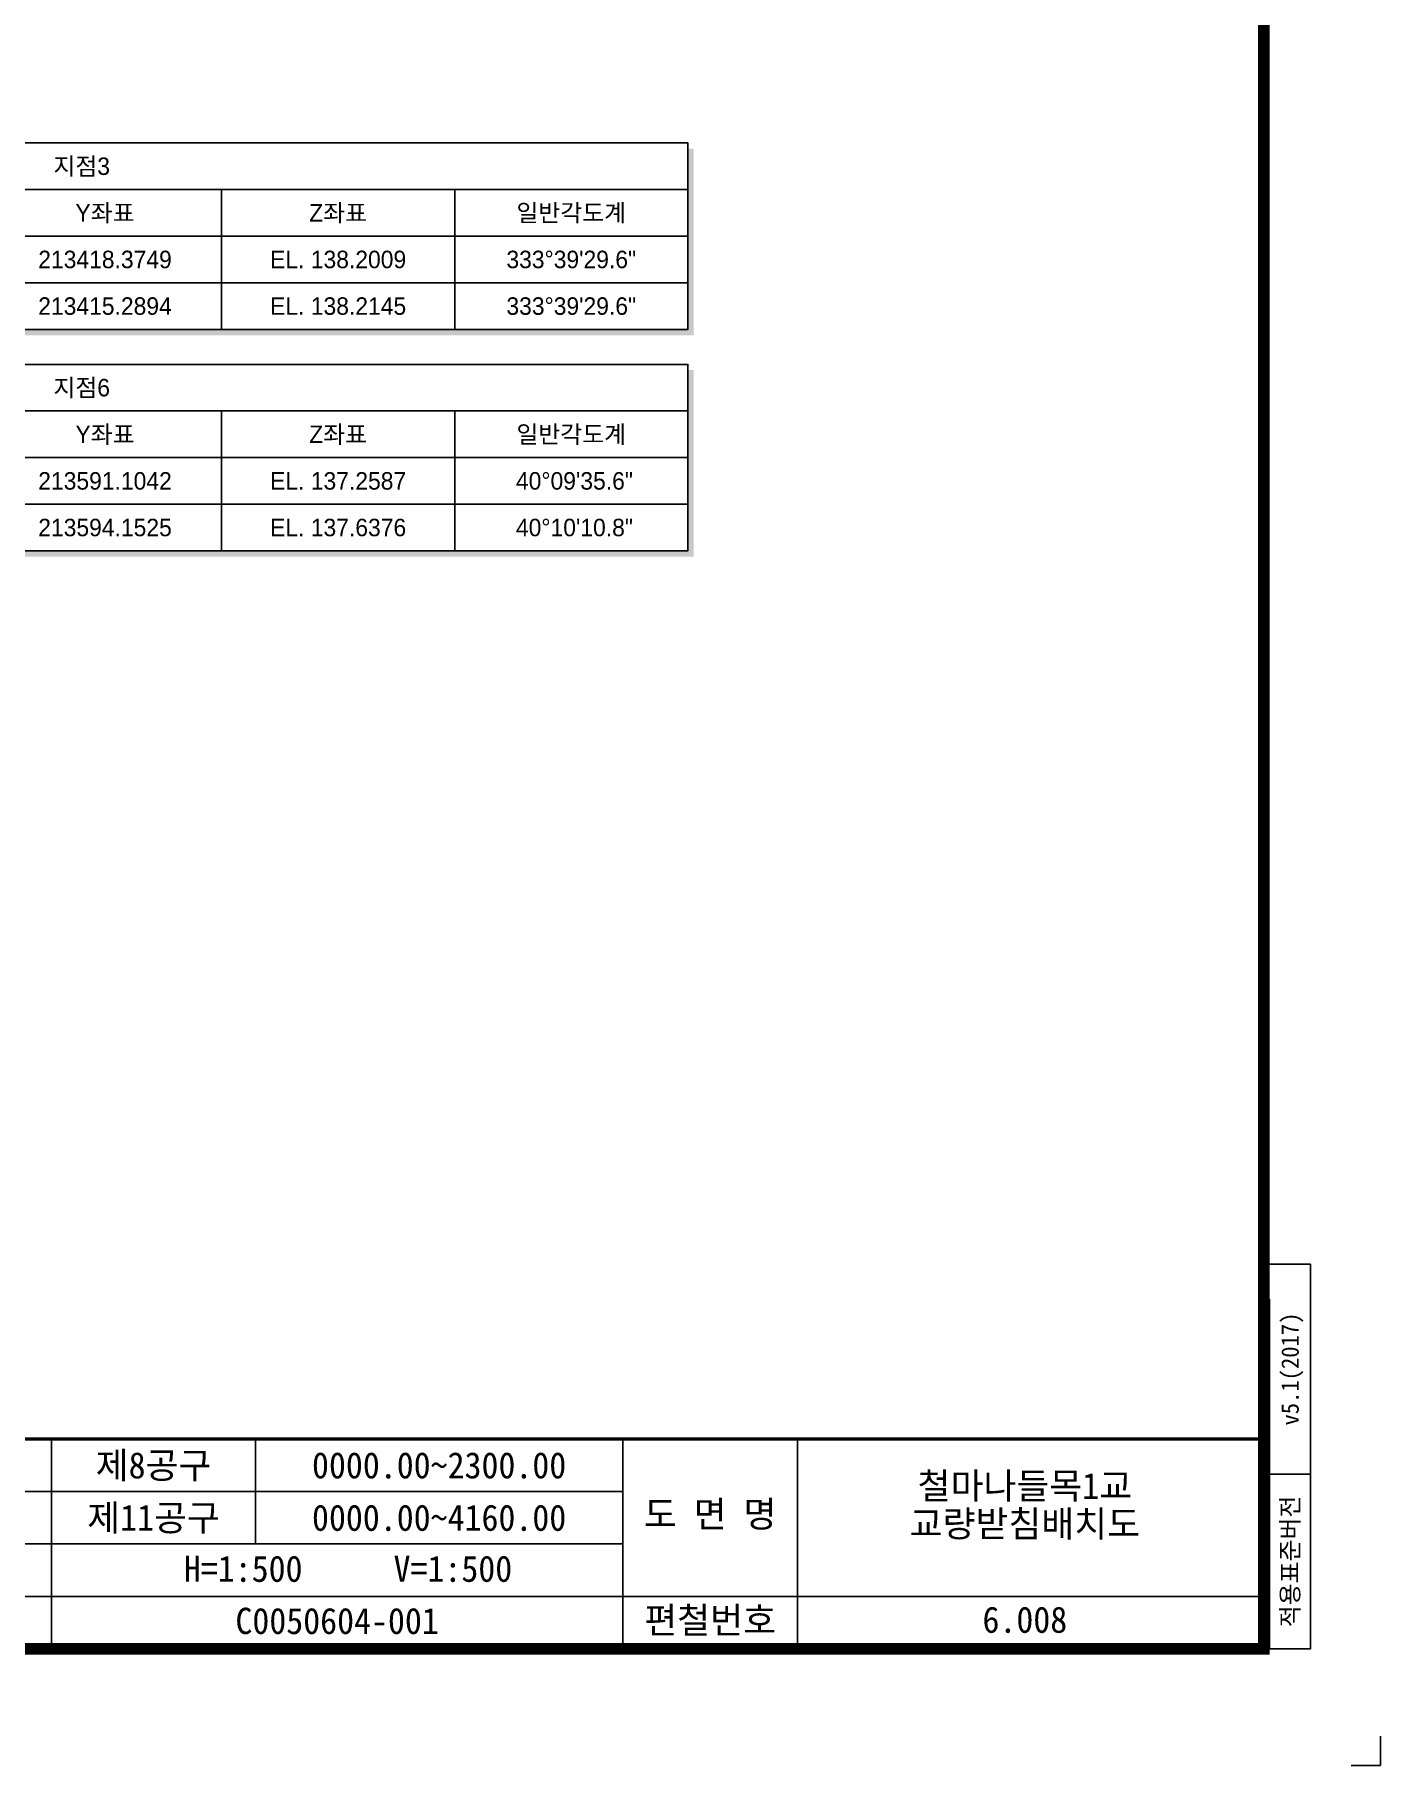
# Model space of a CAD drawing. Header units: feet. Extents: x 0 to 420500, y 0 to 297000.
# Drawn here: x 305048 to 420500, y 0 to 148500 of the extents above; entities that cross this region are included whole.
import ezdxf
from ezdxf.enums import TextEntityAlignment as Align

# ---------------------------------------------------------------- set-up
doc = ezdxf.new("R2010")
doc.units = ezdxf.units.FT
doc.header["$LTSCALE"] = 2750
doc.header["$MEASUREMENT"] = 0
for name, color, linetype in [('CS-TABL-LIN1', 4, 'CONTINUOUS'), ('CS-TABL-LIN2', 1, 'CONTINUOUS'), ('CS-TABL-TEX1', 6, 'CONTINUOUS'), ('CS-TABL-TEX2', 3, 'CONTINUOUS'), ('CX-BORD-LIN1', 4, 'CONTINUOUS'), ('CX-BORD-LIN2', 3, 'CONTINUOUS'), ('CX-BORD-TEX2', 7, 'CONTINUOUS'), ('CX-BORD-TEX3', 6, 'CONTINUOUS'), ('CX-MISC', 2, 'CONTINUOUS')]:
    doc.layers.add(name, color=color, linetype=linetype)
doc.styles.add('A_STANDARD', font='')
doc.styles.add('TB_TEXT', font='')
doc.styles.add('TB_WBTXT', font='')
doc.styles.add('TB_WMTXT', font='')
doc.styles.get('A_STANDARD').set_extended_font_data('Dotum')
doc.styles.get('TB_TEXT').set_extended_font_data('DotumChe')
doc.styles.get('TB_WBTXT').set_extended_font_data('Dotum')
doc.styles.get('TB_WMTXT').set_extended_font_data('DotumChe')

# ---------------------------------------------------------------- blocks, each defined once
blk = doc.blocks.new('CXBLKA1-KHCA')
at = {"layer": 'CX-BORD-LIN1', "const_width": 2}
blk.add_lwpolyline([(796, 0), (0, 0), (0, 554), (796, 554)], close=True, dxfattribs=at)
at = {"layer": 'CX-BORD-LIN1'}
for points, const_width in [([(796, 36), (0, 36)], 0.6), ([(686, 0), (686, 36)], 0.3)]:
    blk.add_lwpolyline(points, dxfattribs=dict(at, const_width=const_width))
at = {"layer": 'CX-BORD-LIN2'}
for p, q in [((804, 66.03), (796, 66.03)), ((804, 66.03), (804, 0)), ((797, 60), (797, 0)), ((804, 30), (796, 30)), ((804, 0), (797, 0))]:
    blk.add_line(p, q, dxfattribs=at)
at = {"layer": 'CX-BORD-LIN2', "const_width": 0.3}
for points in [[(588, 0), (588, 36)], [(623, 18), (623, 36)], [(716, 0), (716, 36)], [(686, 27), (558, 27)], [(686, 18), (558, 18)], [(796, 9), (558, 9)]]:
    blk.add_lwpolyline(points, dxfattribs=at)
at = {"layer": 'CX-MISC'}
blk.add_lwpolyline([(811, -20), (816, -20), (816, -15)], dxfattribs=at)
at = {"layer": 'CX-BORD-LIN1', "style": 'TB_TEXT'}
for tag, height, p in [('TR_RNUM5', 3, (285.11, 32.64)), ('TR_RDAT5', 3.5, (317.5, 33)), ('TR_DGN5', 3.5, (451.12, 33)), ('TR_CHK5', 3.5, (491.12, 33)), ('TR_APP5', 3.5, (531.12, 33)), ('TR_RNUM4', 3, (285.11, 26.64)), ('TR_RDAT4', 3.5, (317.5, 27)), ('TR_DGN4', 3.5, (451.12, 27)), ('TR_CHK4', 3.5, (491.12, 27)), ('TR_APP4', 3.5, (531.12, 27)), ('TR_RNUM3', 3, (285.11, 20.64)), ('TR_RDAT3', 3.5, (317.5, 21)), ('TR_DGN3', 3.5, (451.12, 21)), ('TR_CHK3', 3.5, (491.12, 21)), ('TR_APP3', 3.5, (531.12, 21)), ('TR_RNUM2', 3, (285.11, 14.64)), ('TR_RDAT2', 3.5, (317.5, 15)), ('TR_DGN2', 3.5, (451.12, 15)), ('TR_CHK2', 3.5, (491.12, 15)), ('TR_APP2', 3.5, (531.12, 15)), ('TR_RNUM1', 3, (285.11, 8.64)), ('TR_RDAT1', 3.5, (317.5, 9)), ('TR_DGN1', 3.5, (451.12, 9)), ('TR_CHK1', 3.5, (491.12, 9)), ('TR_APP1', 3.5, (531.12, 9))]:
    blk.add_attdef(tag, text='', height=height, dxfattribs=at).set_placement(p, align=Align.MIDDLE_CENTER)
for tag, p in [('TR_RCON5', (342.3, 33)), ('TR_RCON4', (342.3, 27)), ('TR_RCON3', (342.3, 21)), ('TR_RCON2', (342.3, 15)), ('TR_RCON1', (342.3, 9))]:
    blk.add_attdef(tag, text='', height=3.5, dxfattribs=at).set_placement(p, align=Align.MIDDLE_LEFT)
at = {"layer": 'CX-BORD-LIN2', "style": 'TB_TEXT'}
blk.add_text('적용표준버전', height=3, rotation=90, dxfattribs=at).set_placement((800.5, 15), align=Align.MIDDLE_CENTER)
blk.add_attdef('TD_VERSION', text='', height=3, rotation=90, dxfattribs=at).set_placement((800.5, 48.01), align=Align.MIDDLE_CENTER)
at = {"layer": 'CX-BORD-TEX2', "style": 'TB_WMTXT'}
for tag, height, p in [('TB_CNAME', 5, (15.34, 531.83)), ('TB_CSCOP', 4, (16.63, 523.83))]:
    blk.add_attdef(tag, text='', height=height, dxfattribs=at).set_placement(p, align=Align.BOTTOM_LEFT)
at = {"layer": 'CX-BORD-TEX2', "style": 'TB_WBTXT'}
for tag, height, p in [('TB_MTITIL', 10, (398, 533.33)), ('TB_STITL', 7, (398, 518.33))]:
    blk.add_attdef(tag, text='', height=height, dxfattribs=at).set_placement(p, align=Align.MIDDLE_CENTER)
at = {"layer": 'CX-BORD-TEX3', "style": 'TB_TEXT'}
for s, p in [('도 면 명', (701, 23.19)), ('편철번호', (701, 5))]:
    blk.add_text(s, height=4.5, dxfattribs=at).set_placement(p, align=Align.MIDDLE)
for tag, height, p in [('TD_LNDST', 4.5, (215, 31.5)), ('TD_DSECT', 4.5, (605.5, 31.5)), ('TD_DDIST', 4.5, (654.5, 31.5)), ('TD_DNAME_TOP', 4.5, (755, 27.96)), ('TD_CSECT', 4.5, (605.5, 22.5)), ('TD_CDIST', 4.5, (654.5, 22.5)), ('TD_DNAME_MAIN', 4.5, (755, 21.47)), ('TD_CCOMP', 4.5, (215, 13.59)), ('TD_HSCAL', 4.5, (620.88, 13.75)), ('TD_VSCAL', 4.5, (656.86, 13.75)), ('TD_DNAME_BOT', 3, (755, 15.25)), ('TD_FIELD', 4.5, (180, 5.13)), ('TD_CSTEP', 4.5, (250.74, 5.13)), ('TD_DWGCODE', 4.5, (637, 4.79)), ('TD_DWGNO', 4.5, (755, 5))]:
    blk.add_attdef(tag, text='', height=height, dxfattribs=at).set_placement(p, align=Align.MIDDLE_CENTER)
for tag, height, width, p in [('TD_DCOMP', 4.5, 0.95, (215, 22.59)), ('TD_CNAME', 5, 0.78, (65, 7.6))]:
    blk.add_attdef(tag, text='', height=height, dxfattribs=dict(at, width=width)).set_placement(p, align=Align.MIDDLE_CENTER)

msp = doc.modelspace()

# ---------------------------------------------------------------- linework, layer by layer
at = {"layer": 'CS-TABL-LIN1'}
for points in [[(49087, 139210), (361087, 139210), (361087, 123210), (49087, 123210)], [(49087, 120210), (361087, 120210), (361087, 104210), (49087, 104210)]]:
    msp.add_lwpolyline(points, close=True, dxfattribs=at)
for points in [[(361087, 138710), (361587, 138710), (361087, 123210), (361587, 123210)], [(49587, 123210), (361587, 123210), (49587, 122710), (361587, 122710)], [(361087, 119710), (361587, 119710), (361087, 104210), (361587, 104210)], [(49587, 104210), (361587, 104210), (49587, 103710), (361587, 103710)]]:
    msp.add_solid(points, dxfattribs=at)
at = {"layer": 'CS-TABL-LIN2'}
for p, q in [((321087, 139210), (321087, 139210)), ((341087, 139210), (341087, 139210)), ((49087, 135210), (361087, 135210)), ((321087, 135210), (321087, 123210)), ((341087, 135210), (341087, 123210)), ((49087, 131210), (361087, 131210)), ((49087, 127210), (361087, 127210)), ((321087, 120210), (321087, 120210)), ((341087, 120210), (341087, 120210)), ((49087, 116210), (361087, 116210)), ((321087, 116210), (321087, 104210)), ((341087, 116210), (341087, 104210)), ((49087, 112210), (361087, 112210)), ((49087, 108210), (361087, 108210))]:
    msp.add_line(p, q, dxfattribs=at)

# ---------------------------------------------------------------- block references
at = {"layer": 'CX-MISC'}
ref = msp.add_blockref('CXBLKA1-KHCA', (12500, 10000), dxfattribs=dict(at, xscale=500, yscale=500, zscale=500))
ref.add_attrib('TD_DSECT', '제8공구', dxfattribs={"layer": 'CX-BORD-TEX3', "height": 2250, "style": 'TB_TEXT'}).set_placement((315250, 25750), align=Align.MIDDLE_CENTER)
ref.add_attrib('TD_DDIST', '0000.00~2300.00', dxfattribs={"layer": 'CX-BORD-TEX3', "height": 2250, "style": 'TB_TEXT'}).set_placement((339750, 25750), align=Align.MIDDLE_CENTER)
ref.add_attrib('TD_CSECT', '제11공구', dxfattribs={"layer": 'CX-BORD-TEX3', "height": 2250, "style": 'TB_TEXT'}).set_placement((315250, 21250), align=Align.MIDDLE_CENTER)
ref.add_attrib('TD_CDIST', '0000.00~4160.00', dxfattribs={"layer": 'CX-BORD-TEX3', "height": 2250, "style": 'TB_TEXT'}).set_placement((339750, 21250), align=Align.MIDDLE_CENTER)
ref.add_attrib('TD_DNAME_MAIN', '교량받침배치도', dxfattribs={"layer": 'CX-BORD-TEX3', "height": 2250, "style": 'TB_TEXT'}).set_placement((390000, 20737), align=Align.MIDDLE_CENTER)
ref.add_attrib('TD_DNAME_TOP', '철마나들목1교', dxfattribs={"layer": 'CX-BORD-TEX3', "height": 2250, "style": 'TB_TEXT'}).set_placement((390000, 23979), align=Align.MIDDLE_CENTER)
ref.add_attrib('TD_HSCAL', 'H=1:500', dxfattribs={"layer": 'CX-BORD-TEX3', "height": 2250, "style": 'TB_TEXT'}).set_placement((322942, 16874), align=Align.MIDDLE_CENTER)
ref.add_attrib('TD_VSCAL', 'V=1:500', dxfattribs={"layer": 'CX-BORD-TEX3', "height": 2250, "style": 'TB_TEXT'}).set_placement((340931, 16874), align=Align.MIDDLE_CENTER)
ref.add_attrib('TD_DWGCODE', 'C0050604-001', dxfattribs={"layer": 'CX-BORD-TEX3', "height": 2250, "style": 'TB_TEXT'}).set_placement((331000, 12395), align=Align.MIDDLE_CENTER)
ref.add_attrib('TD_DWGNO', '6.008', dxfattribs={"layer": 'CX-BORD-TEX3', "height": 2250, "style": 'TB_TEXT'}).set_placement((390000, 12501), align=Align.MIDDLE_CENTER)
ref.add_attrib('TD_VERSION', 'v5.1(2017)', dxfattribs={"layer": 'CX-BORD-LIN2', "height": 1500, "rotation": 90, "style": 'TB_TEXT'}).set_placement((412750, 34007), align=Align.MIDDLE_CENTER)

# ---------------------------------------------------------------- texts
at = {"layer": 'CS-TABL-TEX1', "style": 'A_STANDARD'}
for s, p in [('지점3', (309087, 137210)), ('지점6', (309087, 118210))]:
    msp.add_text(s, height=1500, dxfattribs=at).set_placement(p, align=Align.MIDDLE_CENTER)
at = {"layer": 'CS-TABL-TEX2', "style": 'A_STANDARD'}
for s, p in [('Y좌표', (311087, 133210)), ('Z좌표', (331087, 133210)), ('일반각도계', (351087, 133210)), ('213418.3749', (311087, 129210)), ('EL. 138.2009', (331087, 129210)), ('333°39\'29.6"', (351087, 129210)), ('213415.2894', (311087, 125210)), ('EL. 138.2145', (331087, 125210)), ('333°39\'29.6"', (351087, 125210)), ('Y좌표', (311087, 114210)), ('Z좌표', (331087, 114210)), ('일반각도계', (351087, 114210)), ('213591.1042', (311087, 110210)), ('EL. 137.2587', (331087, 110210)), (' 40°09\'35.6"', (351087, 110210)), ('213594.1525', (311087, 106210)), ('EL. 137.6376', (331087, 106210)), (' 40°10\'10.8"', (351087, 106210))]:
    msp.add_text(s, height=1500, dxfattribs=at).set_placement(p, align=Align.MIDDLE_CENTER)

doc.saveas('drawing.dxf')
